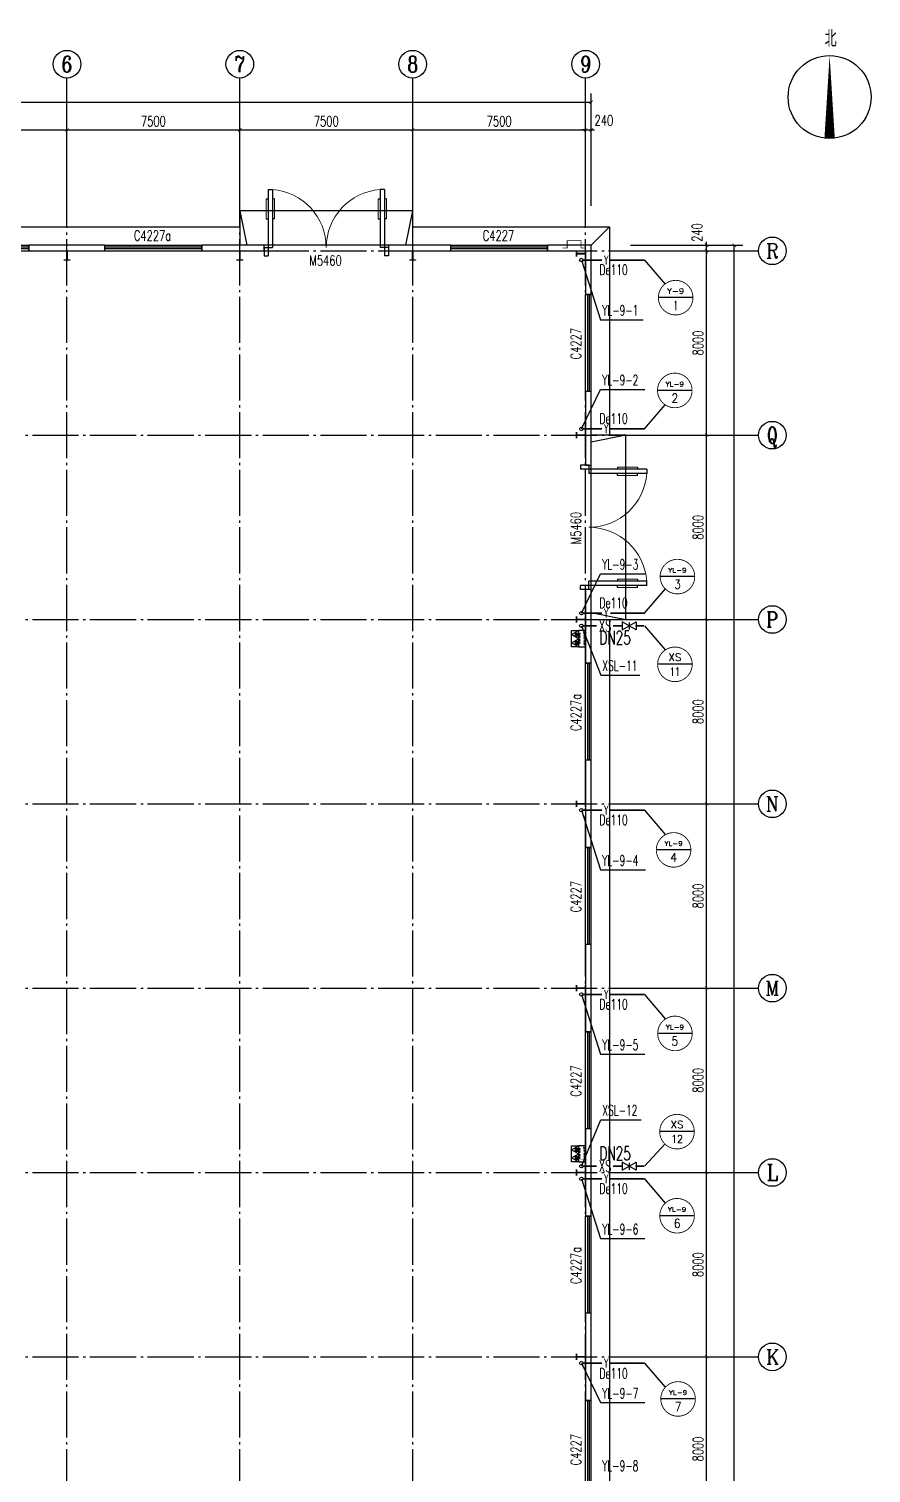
# Model space of a CAD drawing. Header units: millimetres. Extents: x 418304 to 847498, y 48187 to 111456.
# Drawn here: x 421367.5 to 421404.1, y 54682.3 to 54745 of the extents above; entities that cross this region are included whole.
import ezdxf
from ezdxf.enums import TextEntityAlignment as Align

# ---------------------------------------------------------------- set-up
doc = ezdxf.new("R2010")
doc.units = ezdxf.units.MM
doc.header["$LTSCALE"] = 1000
doc.linetypes.add('DOTE', pattern=[2.42, 2, -0.2, 0.02, -0.2])
for name, color, linetype in [('AXIS', 3, 'Continuous'), ('AXIS_TEXT', 7, 'Continuous'), ('COLUMN', 2, 'Continuous'), ('DIM_SYMB', 3, 'Continuous'), ('DIM_消防', 3, 'Continuous'), ('DIM_雨水', 3, 'Continuous'), ('DOTE', 8, 'DOTE'), ('EQUIP_消防', 7, 'Continuous'), ('PIPE-消防', 1, 'Continuous'), ('PIPE-雨水', 4, 'Continuous'), ('PUB_TEXT', 7, 'Continuous'), ('TEXT_消防', 7, 'Continuous'), ('TEXT_雨水', 7, 'Continuous'), ('TWT_TEXT', 7, 'Continuous'), ('VALVE_消防', 7, 'Continuous'), ('VPIPE-消防', 1, 'Continuous'), ('VPIPE-雨水', 4, 'Continuous'), ('WALL-PARAPET', 6, 'Continuous'), ('WINDOW', 4, 'Continuous'), ('WINDOW_TEXT', 7, 'Continuous')]:
    doc.layers.add(name, color=color, linetype=linetype)
doc.styles.add('_TCH_AXIS', font='COMPLEX', dxfattribs={"bigfont": 'GBCBIG'})
doc.styles.add('_TCH_DIM', font='SIMPLEX', dxfattribs={"bigfont": 'GBCBIG'})
doc.styles.add('_TCH_DIM_T3', font='SIMPLEX', dxfattribs={"width": 0.705882, "bigfont": 'GBCBIG'})
doc.styles.add('_TCH_WINDOW', font='SIMPLEX', dxfattribs={"height": 3.5, "bigfont": 'GBCBIG'})
doc.styles.add('_TWT_CIRCLE', font='COMPLEX', dxfattribs={"width": 1.1, "height": 3, "bigfont": 'HZTXT'})
doc.styles.add('_TWT_PIPEDN', font='SIMPLEX', dxfattribs={"width": 0.8, "height": 3, "bigfont": 'HZTXT'})
doc.styles.add('_TWT_PIPETEXT', font='SIMPLEX', dxfattribs={"width": 0.8, "height": 3.5, "bigfont": 'HZTXT'})
doc.styles.add('_TWT_SERIAL', font='COMPLEX', dxfattribs={"width": 0.8, "height": 3, "bigfont": 'HZTXT'})
doc.styles.add('COMPLEX', font='COMPLEX')
doc.dimstyles.new('_TCH_ARCH&&150', dxfattribs={"dimtxt": 446.25, "dimasz": 150, "dimexe": 375, "dimexo": 450, "dimgap": 150, "dimtad": 1, "dimdec": 0, "dimzin": 0, "dimdsep": 46, "dimtxsty": '_TCH_DIM_T3', "dimblk": 'ARCHTICK', "dimcen": 0.09, "dimclrt": 7, "dimazin": 2, "dimtfac": 1, "dimtdec": 0, "dimtix": 1, "dimtmove": 2, "dimatfit": 3, "dimfxl": 0, "dimtolj": 1, "dimtzin": 0, "dimarcsym": 0})

# ---------------------------------------------------------------- blocks, each defined once
blk = doc.blocks.new('A$C797E1D2B')
at = {"layer": 'COLUMN'}
h = blk.add_hatch(color=256, dxfattribs=at)
h.paths.add_polyline_path([(125, 400), (250, 400), (250, 388), (130, 388), (130, 200), (125, 200)])
h.paths.add_polyline_path([(0, 400), (125, 400), (125, 200), (120, 200), (120, 388), (0, 388)])
h.paths.add_polyline_path([(0, 12), (120, 12), (120, 200), (125, 200), (125, 0), (0, 0)])
h.paths.add_polyline_path([(125, 200), (130, 200), (130, 12), (250, 12), (250, 0), (125, 0)])
blk.add_lwpolyline([(250, 0), (250, 12), (130, 12), (130, 388), (250, 388), (250, 400), (0, 400), (0, 388), (120, 388), (120, 12), (0, 12), (0, 0)], close=True, dxfattribs=at)
blk = doc.blocks.new('消防软管卷盘')
blk.add_lwpolyline([(4963954, 151899), (4963954, 150312), (4964641, 150312), (4964641, 151899)], close=True)
for points, const_width in [([(4964134, 151704), (4964482, 151704)], 1), ([(4964134, 151566), (4964482, 151566)], 1), ([(4964134, 151428), (4964482, 151428)], 1), ([(4964134, 151290), (4964482, 151290)], 1), ([(4964134, 151152), (4964482, 151152)], 1), ([(4964134, 151014), (4964482, 151014)], 0.1), ([(4964134, 150876), (4964482, 150876)], 1), ([(4964134, 150738), (4964482, 150738)], 1), ([(4964150, 150600), (4964499, 150600)], 1), ([(4964150, 150462), (4964499, 150462)], 1)]:
    blk.add_lwpolyline(points, dxfattribs=dict(const_width=const_width))
for centre, start, end in [((4964134, 151636), 90, 270), ((4964134, 151360), 90, 270), ((4964134, 151084), 90, 270), ((4964134, 150808), 90, 270), ((4964482, 151498), 270, 90), ((4964482, 151222), 270, 90), ((4964482, 150946), 270, 90), ((4964499, 150670), 270, 90), ((4964150, 150532), 90, 270)]:
    blk.add_arc(centre, 69, start, end)
blk = doc.blocks.new('$TwtSys$00000546')
h = blk.add_hatch()
h.set_pattern_fill('ANSI31', color=256, scale=200, style=0)
h.set_pattern_definition([(45, (-38543.802, -6670.83), (-17.67767, 17.67767), [])])
h.paths.add_polyline_path([(-65, 174), (65, 174), (65, 44), (-65, 44)])
for points in [[(0, 344), (-198, 0), (198, 0)], [(-65, 174), (65, 174), (65, 44), (-65, 44)]]:
    blk.add_lwpolyline(points, close=True)
blk = doc.blocks.new('92623')
blk.add_lwpolyline([(8910066, 83014), (8909273, 83014), (8909273, 82670), (8910066, 82670)], close=True)
at = {"xscale": -0.5, "yscale": 0.5, "zscale": 0.5, "rotation": 89.99999999998747}
blk.add_blockref('消防软管卷盘', (8985223, 2565334), dxfattribs=at)
at = {"layer": 'EQUIP_消防', "color": 8, "rotation": 180}
for p in [(8909471, 83014), (8909868, 83014)]:
    blk.add_blockref('$TwtSys$00000546', p, dxfattribs=at)
blk = doc.blocks.new('$DorLib2D$00000011')
for p, q in [((-0.467, 0.471), (-0.467, -0.062)), ((-0.467, 0.471), (-0.433, 0.471)), ((-0.433, 0.471), (-0.433, 0.004)), ((0.433, 0.471), (0.433, 0.004)), ((0.467, 0.471), (0.433, 0.471)), ((0.467, 0.471), (0.467, -0.062)), ((-0.483, 0.396), (-0.467, 0.396)), ((-0.417, 0.396), (-0.433, 0.396)), ((0.417, 0.396), (0.433, 0.396)), ((0.483, 0.396), (0.467, 0.396)), ((-0.483, 0.235), (-0.467, 0.235)), ((-0.417, 0.235), (-0.433, 0.235)), ((0.417, 0.235), (0.433, 0.235)), ((0.483, 0.235), (0.467, 0.235)), ((-0.5, 0.004), (-0.433, 0.004)), ((-0.5, 0.004), (-0.5, -0.062)), ((0.5, 0.004), (0.433, 0.004)), ((0.5, 0.004), (0.5, -0.062)), ((-0.5, -0.062), (-0.467, -0.062)), ((0.5, -0.062), (0.467, -0.062))]:
    blk.add_line(p, q)
at = {"lineweight": 13}
for p, q in [((-0.483, 0.396), (-0.483, 0.235)), ((-0.417, 0.396), (-0.417, 0.235)), ((0.417, 0.396), (0.417, 0.235)), ((0.483, 0.396), (0.483, 0.235))]:
    blk.add_line(p, q, dxfattribs=at)
for centre, start, end in [((-0.467, 0.004), 0, 85.904), ((0.467, 0.004), 94.096, 180)]:
    blk.add_arc(centre, 0.467, start, end, dxfattribs=at)
blk = doc.blocks.new('$TCHSYS$WIN2D')
for p, q in [((-0.5, 0.5), (0.5, 0.5)), ((-0.5, 0.5), (-0.5, -0.5)), ((0.5, 0.5), (0.5, -0.5)), ((0.5, 0.167), (-0.5, 0.167)), ((0.5, -0.167), (-0.5, -0.167)), ((-0.5, -0.5), (0.5, -0.5))]:
    blk.add_line(p, q)
blk = doc.blocks.new('_AXISO')
blk.add_circle((0, 0), 0.5)
at = {"layer": 'AXIS_TEXT', "style": 'COMPLEX', "width": 1.041667}
blk.add_attdef('A', text='', height=0.56, dxfattribs=at).set_placement((-0.25, -0.28), (0.25, -0.28), align=Align.FIT)
blk = doc.blocks.new('_ArchTick')
at = {"color": 0, "linetype": 'ByBlock', "const_width": 0.15}
blk.add_lwpolyline([(-0.5, -0.5), (0.5, 0.5)], dxfattribs=at)
blk = doc.blocks.new('*D399')
at = {"layer": 'AXIS', "color": 0, "lineweight": -2}
for p, q in [((448672, 187548), (448672, 192423)), ((509152, 187548), (509152, 192423)), ((448672, 192048), (509152, 192048))]:
    blk.add_line(p, q, dxfattribs=at)
at = {"layer": 'Defpoints', "color": 0}
for p in [(509152, 192048), (448672, 187098), (509152, 187098)]:
    blk.add_point(p, dxfattribs=at)
at = {"layer": 'AXIS', "color": 0, "lineweight": -2, "xscale": 150, "yscale": 150, "zscale": 150, "rotation": 180}
blk.add_blockref('_ArchTick', (448672, 192048), dxfattribs=at)
at = {"layer": 'AXIS', "color": 0, "lineweight": -2, "xscale": 150, "yscale": 150, "zscale": 150}
blk.add_blockref('_ArchTick', (509152, 192048), dxfattribs=at)
at = {"layer": 'AXIS', "color": 7, "insert": (478912, 192421), "char_height": 446.2, "attachment_point": 5, "style": '_TCH_DIM_T3'}
blk.add_mtext('\\A1;60480', dxfattribs=at)
blk = doc.blocks.new('*D405')
at = {"layer": 'AXIS', "color": 0, "lineweight": -2}
for p, q in [((478912, 187548), (478912, 191223)), ((486412, 187548), (486412, 191223)), ((478912, 190848), (486412, 190848))]:
    blk.add_line(p, q, dxfattribs=at)
at = {"layer": 'Defpoints', "color": 0}
for p in [(486412, 190848), (478912, 187098), (486412, 187098)]:
    blk.add_point(p, dxfattribs=at)
at = {"layer": 'AXIS', "color": 0, "lineweight": -2, "xscale": 150, "yscale": 150, "zscale": 150, "rotation": 180}
blk.add_blockref('_ArchTick', (478912, 190848), dxfattribs=at)
at = {"layer": 'AXIS', "color": 0, "lineweight": -2, "xscale": 150, "yscale": 150, "zscale": 150}
blk.add_blockref('_ArchTick', (486412, 190848), dxfattribs=at)
at = {"layer": 'AXIS', "color": 7, "insert": (482662, 191221), "char_height": 446.2, "attachment_point": 5, "style": '_TCH_DIM_T3'}
blk.add_mtext('\\A1;7500', dxfattribs=at)
blk = doc.blocks.new('*D406')
at = {"layer": 'AXIS', "color": 0, "lineweight": -2}
for p, q in [((486412, 187548), (486412, 191223)), ((493912, 187548), (493912, 191223)), ((486412, 190848), (493912, 190848))]:
    blk.add_line(p, q, dxfattribs=at)
at = {"layer": 'Defpoints', "color": 0}
for p in [(493912, 190848), (486412, 187098), (493912, 187098)]:
    blk.add_point(p, dxfattribs=at)
at = {"layer": 'AXIS', "color": 0, "lineweight": -2, "xscale": 150, "yscale": 150, "zscale": 150, "rotation": 180}
blk.add_blockref('_ArchTick', (486412, 190848), dxfattribs=at)
at = {"layer": 'AXIS', "color": 0, "lineweight": -2, "xscale": 150, "yscale": 150, "zscale": 150}
blk.add_blockref('_ArchTick', (493912, 190848), dxfattribs=at)
at = {"layer": 'AXIS', "color": 7, "insert": (490162, 191221), "char_height": 446.2, "attachment_point": 5, "style": '_TCH_DIM_T3'}
blk.add_mtext('\\A1;7500', dxfattribs=at)
blk = doc.blocks.new('*D407')
at = {"layer": 'AXIS', "color": 0, "lineweight": -2}
for p, q in [((493912, 187548), (493912, 191223)), ((501412, 187548), (501412, 191223)), ((493912, 190848), (501412, 190848))]:
    blk.add_line(p, q, dxfattribs=at)
at = {"layer": 'Defpoints', "color": 0}
for p in [(501412, 190848), (493912, 187098), (501412, 187098)]:
    blk.add_point(p, dxfattribs=at)
at = {"layer": 'AXIS', "color": 0, "lineweight": -2, "xscale": 150, "yscale": 150, "zscale": 150, "rotation": 180}
blk.add_blockref('_ArchTick', (493912, 190848), dxfattribs=at)
at = {"layer": 'AXIS', "color": 0, "lineweight": -2, "xscale": 150, "yscale": 150, "zscale": 150}
blk.add_blockref('_ArchTick', (501412, 190848), dxfattribs=at)
at = {"layer": 'AXIS', "color": 7, "insert": (497662, 191221), "char_height": 446.2, "attachment_point": 5, "style": '_TCH_DIM_T3'}
blk.add_mtext('\\A1;7500', dxfattribs=at)
blk = doc.blocks.new('*D408')
at = {"layer": 'AXIS', "color": 0, "lineweight": -2}
for p, q in [((501412, 187548), (501412, 191223)), ((508912, 187548), (508912, 191223)), ((501412, 190848), (508912, 190848))]:
    blk.add_line(p, q, dxfattribs=at)
at = {"layer": 'Defpoints', "color": 0}
for p in [(508912, 190848), (501412, 187098), (508912, 187098)]:
    blk.add_point(p, dxfattribs=at)
at = {"layer": 'AXIS', "color": 0, "lineweight": -2, "xscale": 150, "yscale": 150, "zscale": 150, "rotation": 180}
blk.add_blockref('_ArchTick', (501412, 190848), dxfattribs=at)
at = {"layer": 'AXIS', "color": 0, "lineweight": -2, "xscale": 150, "yscale": 150, "zscale": 150}
blk.add_blockref('_ArchTick', (508912, 190848), dxfattribs=at)
at = {"layer": 'AXIS', "color": 7, "insert": (505162, 191221), "char_height": 446.2, "attachment_point": 5, "style": '_TCH_DIM_T3'}
blk.add_mtext('\\A1;7500', dxfattribs=at)
blk = doc.blocks.new('*D409')
at = {"layer": 'AXIS', "color": 0, "lineweight": -2}
for p, q in [((508912, 187548), (508912, 191223)), ((509152, 187548), (509152, 191223)), ((508912, 190848), (508762, 190848)), ((508912, 190848), (509152, 190848)), ((509152, 190848), (509302, 190848))]:
    blk.add_line(p, q, dxfattribs=at)
at = {"layer": 'Defpoints', "color": 0}
for p in [(509152, 190848), (508912, 187098), (509152, 187098)]:
    blk.add_point(p, dxfattribs=at)
at = {"layer": 'AXIS', "color": 0, "lineweight": -2, "xscale": 150, "yscale": 150, "zscale": 150}
blk.add_blockref('_ArchTick', (508912, 190848), dxfattribs=at)
at = {"layer": 'AXIS', "color": 0, "lineweight": -2, "xscale": 150, "yscale": 150, "zscale": 150, "rotation": 180}
blk.add_blockref('_ArchTick', (509152, 190848), dxfattribs=at)
at = {"layer": 'AXIS', "color": 7, "insert": (509707, 191260), "char_height": 446.2, "attachment_point": 5, "style": '_TCH_DIM_T3'}
blk.add_mtext('\\A1;240', dxfattribs=at)
blk = doc.blocks.new('*D428')
at = {"layer": 'AXIS', "color": 0, "lineweight": -2}
for p, q in [((510862, 185838), (515737, 185838)), ((515362, 65358), (515362, 185838)), ((510862, 65358), (515737, 65358))]:
    blk.add_line(p, q, dxfattribs=at)
at = {"layer": 'Defpoints', "color": 0}
for p in [(510412, 185838), (515362, 185838), (510412, 65358)]:
    blk.add_point(p, dxfattribs=at)
at = {"layer": 'AXIS', "color": 0, "lineweight": -2, "xscale": 150, "yscale": 150, "zscale": 150}
for p, rotation in [((515362, 185838), 90), ((515362, 65358), 270)]:
    blk.add_blockref('_ArchTick', p, dxfattribs=dict(at, rotation=rotation))
at = {"layer": 'AXIS', "color": 7, "insert": (514989, 125598), "char_height": 446.2, "attachment_point": 5, "rotation": 90, "style": '_TCH_DIM_T3'}
blk.add_mtext('\\A1;120480', dxfattribs=at)
blk = doc.blocks.new('*D438')
at = {"layer": 'AXIS', "color": 0, "lineweight": -2}
for p, q in [((510862, 137598), (514537, 137598)), ((514162, 129598), (514162, 137598)), ((510862, 129598), (514537, 129598))]:
    blk.add_line(p, q, dxfattribs=at)
at = {"layer": 'Defpoints', "color": 0}
for p in [(510412, 137598), (514162, 137598), (510412, 129598)]:
    blk.add_point(p, dxfattribs=at)
at = {"layer": 'AXIS', "color": 0, "lineweight": -2, "xscale": 150, "yscale": 150, "zscale": 150}
for p, rotation in [((514162, 137598), 90), ((514162, 129598), 270)]:
    blk.add_blockref('_ArchTick', p, dxfattribs=dict(at, rotation=rotation))
at = {"layer": 'AXIS', "color": 7, "insert": (513789, 133598), "char_height": 446.2, "attachment_point": 5, "rotation": 90, "style": '_TCH_DIM_T3'}
blk.add_mtext('\\A1;8000', dxfattribs=at)
blk = doc.blocks.new('*D439')
at = {"layer": 'AXIS', "color": 0, "lineweight": -2}
for p, q in [((510862, 145598), (514537, 145598)), ((514162, 137598), (514162, 145598)), ((510862, 137598), (514537, 137598))]:
    blk.add_line(p, q, dxfattribs=at)
at = {"layer": 'Defpoints', "color": 0}
for p in [(510412, 145598), (514162, 145598), (510412, 137598)]:
    blk.add_point(p, dxfattribs=at)
at = {"layer": 'AXIS', "color": 0, "lineweight": -2, "xscale": 150, "yscale": 150, "zscale": 150}
for p, rotation in [((514162, 145598), 90), ((514162, 137598), 270)]:
    blk.add_blockref('_ArchTick', p, dxfattribs=dict(at, rotation=rotation))
at = {"layer": 'AXIS', "color": 7, "insert": (513789, 141598), "char_height": 446.2, "attachment_point": 5, "rotation": 90, "style": '_TCH_DIM_T3'}
blk.add_mtext('\\A1;8000', dxfattribs=at)
blk = doc.blocks.new('*D440')
at = {"layer": 'AXIS', "color": 0, "lineweight": -2}
for p, q in [((510862, 153598), (514537, 153598)), ((514162, 145598), (514162, 153598)), ((510862, 145598), (514537, 145598))]:
    blk.add_line(p, q, dxfattribs=at)
at = {"layer": 'Defpoints', "color": 0}
for p in [(510412, 153598), (514162, 153598), (510412, 145598)]:
    blk.add_point(p, dxfattribs=at)
at = {"layer": 'AXIS', "color": 0, "lineweight": -2, "xscale": 150, "yscale": 150, "zscale": 150}
for p, rotation in [((514162, 153598), 90), ((514162, 145598), 270)]:
    blk.add_blockref('_ArchTick', p, dxfattribs=dict(at, rotation=rotation))
at = {"layer": 'AXIS', "color": 7, "insert": (513789, 149598), "char_height": 446.2, "attachment_point": 5, "rotation": 90, "style": '_TCH_DIM_T3'}
blk.add_mtext('\\A1;8000', dxfattribs=at)
blk = doc.blocks.new('*D441')
at = {"layer": 'AXIS', "color": 0, "lineweight": -2}
for p, q in [((510862, 161598), (514537, 161598)), ((514162, 153598), (514162, 161598)), ((510862, 153598), (514537, 153598))]:
    blk.add_line(p, q, dxfattribs=at)
at = {"layer": 'Defpoints', "color": 0}
for p in [(510412, 161598), (514162, 161598), (510412, 153598)]:
    blk.add_point(p, dxfattribs=at)
at = {"layer": 'AXIS', "color": 0, "lineweight": -2, "xscale": 150, "yscale": 150, "zscale": 150}
for p, rotation in [((514162, 161598), 90), ((514162, 153598), 270)]:
    blk.add_blockref('_ArchTick', p, dxfattribs=dict(at, rotation=rotation))
at = {"layer": 'AXIS', "color": 7, "insert": (513789, 157598), "char_height": 446.2, "attachment_point": 5, "rotation": 90, "style": '_TCH_DIM_T3'}
blk.add_mtext('\\A1;8000', dxfattribs=at)
blk = doc.blocks.new('*D442')
at = {"layer": 'AXIS', "color": 0, "lineweight": -2}
for p, q in [((510862, 169598), (514537, 169598)), ((514162, 161598), (514162, 169598)), ((510862, 161598), (514537, 161598))]:
    blk.add_line(p, q, dxfattribs=at)
at = {"layer": 'Defpoints', "color": 0}
for p in [(510412, 169598), (514162, 169598), (510412, 161598)]:
    blk.add_point(p, dxfattribs=at)
at = {"layer": 'AXIS', "color": 0, "lineweight": -2, "xscale": 150, "yscale": 150, "zscale": 150}
for p, rotation in [((514162, 169598), 90), ((514162, 161598), 270)]:
    blk.add_blockref('_ArchTick', p, dxfattribs=dict(at, rotation=rotation))
at = {"layer": 'AXIS', "color": 7, "insert": (513789, 165598), "char_height": 446.2, "attachment_point": 5, "rotation": 90, "style": '_TCH_DIM_T3'}
blk.add_mtext('\\A1;8000', dxfattribs=at)
blk = doc.blocks.new('*D443')
at = {"layer": 'AXIS', "color": 0, "lineweight": -2}
for p, q in [((510862, 177598), (514537, 177598)), ((514162, 169598), (514162, 177598)), ((510862, 169598), (514537, 169598))]:
    blk.add_line(p, q, dxfattribs=at)
at = {"layer": 'Defpoints', "color": 0}
for p in [(510412, 177598), (514162, 177598), (510412, 169598)]:
    blk.add_point(p, dxfattribs=at)
at = {"layer": 'AXIS', "color": 0, "lineweight": -2, "xscale": 150, "yscale": 150, "zscale": 150}
for p, rotation in [((514162, 177598), 90), ((514162, 169598), 270)]:
    blk.add_blockref('_ArchTick', p, dxfattribs=dict(at, rotation=rotation))
at = {"layer": 'AXIS', "color": 7, "insert": (513789, 173598), "char_height": 446.2, "attachment_point": 5, "rotation": 90, "style": '_TCH_DIM_T3'}
blk.add_mtext('\\A1;8000', dxfattribs=at)
blk = doc.blocks.new('*D444')
at = {"layer": 'AXIS', "color": 0, "lineweight": -2}
for p, q in [((510862, 185598), (514537, 185598)), ((514162, 177598), (514162, 185598)), ((510862, 177598), (514537, 177598))]:
    blk.add_line(p, q, dxfattribs=at)
at = {"layer": 'Defpoints', "color": 0}
for p in [(510412, 185598), (514162, 185598), (510412, 177598)]:
    blk.add_point(p, dxfattribs=at)
at = {"layer": 'AXIS', "color": 0, "lineweight": -2, "xscale": 150, "yscale": 150, "zscale": 150}
for p, rotation in [((514162, 185598), 90), ((514162, 177598), 270)]:
    blk.add_blockref('_ArchTick', p, dxfattribs=dict(at, rotation=rotation))
at = {"layer": 'AXIS', "color": 7, "insert": (513789, 181598), "char_height": 446.2, "attachment_point": 5, "rotation": 90, "style": '_TCH_DIM_T3'}
blk.add_mtext('\\A1;8000', dxfattribs=at)
blk = doc.blocks.new('*D445')
at = {"layer": 'AXIS', "color": 0, "lineweight": -2}
for p, q in [((510862, 185838), (514537, 185838)), ((510862, 185598), (514537, 185598)), ((514162, 185838), (514162, 185988)), ((514162, 185598), (514162, 185838)), ((514162, 185598), (514162, 185448))]:
    blk.add_line(p, q, dxfattribs=at)
at = {"layer": 'Defpoints', "color": 0}
for p in [(510412, 185838), (510412, 185598), (514162, 185838)]:
    blk.add_point(p, dxfattribs=at)
at = {"layer": 'AXIS', "color": 0, "lineweight": -2, "xscale": 150, "yscale": 150, "zscale": 150}
for p, rotation in [((514162, 185838), 270), ((514162, 185598), 90)]:
    blk.add_blockref('_ArchTick', p, dxfattribs=dict(at, rotation=rotation))
at = {"layer": 'AXIS', "color": 7, "insert": (513749, 186393), "char_height": 446.2, "attachment_point": 5, "rotation": 90, "style": '_TCH_DIM_T3'}
blk.add_mtext('\\A1;240', dxfattribs=at)
blk = doc.blocks.new('$VALVE$00000296')
for points in [[(-125, 72), (-125, -72), (125, 72), (125, -72), (-125, 72)], [(0, 60), (0, -64)]]:
    blk.add_lwpolyline(points)
for p in [(-125, 0), (125, 0)]:
    blk.add_point(p)
blk = doc.blocks.new('32555')
at = {"color": 8, "ltscale": 0.5}
for p, q in [((493911.7, 187337.8), (494211.7, 185837.8)), ((501111.7, 185837.8), (501411.7, 187337.8)), ((509151.7, 185837.8), (509951.7, 186637.8)), ((510651.7, 177597.8), (509151.7, 177297.8)), ((509151.7, 169897.8), (510651.7, 169597.8))]:
    blk.add_line(p, q, dxfattribs=at)
for points in [[(501411.7, 185837.8), (501411.7, 187337.8), (493911.7, 187337.8), (493911.7, 185837.8)], [(463911.7, 186637.8), (493911.7, 186637.8)], [(501411.7, 186637.8), (509951.7, 186637.8), (509951.7, 177597.8)], [(509151.7, 169597.8), (510651.7, 169597.8), (510651.7, 177597.8), (509151.7, 177597.8)], [(509951.7, 169597.8), (509951.7, 129597.8)]]:
    blk.add_lwpolyline(points, dxfattribs=at)
at = {"color": 8, "const_width": 30}
blk.add_lwpolyline([(508911.7, 185717.8), (508711.7, 185717.8), (508711.7, 186037.8), (508111.7, 186037.8), (508111.7, 185717.8), (507911.7, 185717.8)], dxfattribs=at)
at = {"layer": 'AXIS'}
for p, q in [((486411.7, 187097.8), (486411.7, 193097.8)), ((493911.7, 187097.8), (493911.7, 193097.8)), ((501411.7, 187097.8), (501411.7, 193097.8)), ((508911.7, 187097.8), (508911.7, 193097.8)), ((510411.7, 185597.8), (516411.7, 185597.8)), ((510411.7, 177597.8), (516411.7, 177597.8)), ((510411.7, 169597.8), (516411.7, 169597.8)), ((510411.7, 161597.8), (516411.7, 161597.8)), ((510411.7, 153597.8), (516411.7, 153597.8)), ((510411.7, 145597.8), (516411.7, 145597.8)), ((510411.7, 137597.8), (516411.7, 137597.8))]:
    blk.add_line(p, q, dxfattribs=at)
at = {"layer": 'DIM_SYMB'}
blk.add_lwpolyline([(519497.5, 190472.5, 450, 0, 0), (519497.5, 194072.5, 0, 0, 0)], format="xyseb", dxfattribs=at)
blk.add_circle((519497.5, 192272.5), 1800, dxfattribs=at)
at = {"layer": 'DIM_消防'}
for p, q in [((511468.9, 185197.6), (512360.3, 184149.1)), ((513568.5, 183565.6), (512068.5, 183565.6)), ((513530.7, 179538.9), (512030.7, 179538.9)), ((511468.9, 177872.6), (512360.3, 178921)), ((513646.4, 171459.5), (512146.4, 171459.5)), ((511468.9, 169872.6), (512360.3, 170921)), ((508728.5, 169323), (509566.4, 167188.2, 3000)), ((511468.9, 169323), (512360.3, 168274.5)), ((513536.2, 167652.1), (512036.2, 167652.1)), ((509566.4, 167188.2, 3000), (511259.1, 167188.2, 3000)), ((511468.9, 161322.6), (512360.3, 160274.1)), ((513479.2, 159599.2), (511979.2, 159599.2)), ((511468.9, 153322.6), (512360.3, 152274.1)), ((513538.1, 151633), (512038.1, 151633)), ((508728.5, 145873), (509566.4, 147890.6, 3000)), ((509566.4, 147890.6, 3000), (511325.5, 147890.6, 3000)), ((513627.6, 147370.8), (512127.6, 147370.8)), ((511468.9, 145873), (512360.3, 146837.7)), ((511468.9, 145322.6), (512360.3, 144274.1)), ((513630.4, 143721), (512130.4, 143721)), ((511468.9, 137323), (512360.3, 136274.5)), ((513672.9, 135770.5), (512172.9, 135770.5))]:
    blk.add_line(p, q, dxfattribs=at)
at = {"layer": 'DIM_消防', "const_width": 37.5}
for points in [[(513568.5, 183565.6, 1), (512068.5, 183565.6, 1)], [(513530.7, 179538.9, 1), (512030.7, 179538.9, 1)], [(513646.4, 171459.5, 1), (512146.4, 171459.5, 1)], [(513536.2, 167652.1, 1), (512036.2, 167652.1, 1)], [(513479.2, 159599.2, 1), (511979.2, 159599.2, 1)], [(513538.1, 151633, 1), (512038.1, 151633, 1)], [(513627.6, 147370.8, 1), (512127.6, 147370.8, 1)], [(513630.4, 143721, 1), (512130.4, 143721, 1)], [(513672.9, 135770.5, 1), (512172.9, 135770.5, 1)]]:
    blk.add_lwpolyline(points, format="xyb", close=True, dxfattribs=at)
at = {"layer": 'DIM_雨水'}
for p, q in [((508728.5, 185197.6), (509562.6, 182608.4)), ((509562.6, 182608.4), (511415.3, 182608.4)), ((508728.5, 177872.6), (509562.6, 179584.4)), ((509562.6, 179584.4), (511482.6, 179584.4)), ((508728.5, 169872.6), (509562.6, 171584.4)), ((509562.6, 171584.4), (511482.6, 171584.4)), ((508728.5, 161322.6), (509562.6, 158733.4)), ((509562.6, 158733.4), (511509.6, 158733.4)), ((508728.5, 153322.6), (509562.6, 150733.4)), ((509562.6, 150733.4), (511482.6, 150733.4)), ((508728.5, 145322.6), (509562.6, 142733.4)), ((509562.6, 142733.4), (511482.6, 142733.4)), ((508728.5, 137323), (509562.6, 135611.1)), ((509562.6, 135611.1), (511482.6, 135611.1))]:
    blk.add_line(p, q, dxfattribs=at)
at = {"layer": 'DOTE'}
for p, q in [((486411.7, 64097.8), (486411.7, 187097.8)), ((493911.7, 64097.8), (493911.7, 187097.8)), ((501411.7, 64097.8), (501411.7, 187097.8)), ((508911.7, 64097.8), (508911.7, 187097.8)), ((447411.7, 185597.8), (510411.7, 185597.8)), ((447411.7, 177597.8), (510411.7, 177597.8)), ((447411.7, 169597.8), (510411.7, 169597.8)), ((447411.7, 161597.8), (510411.7, 161597.8)), ((447411.7, 153597.8), (510411.7, 153597.8)), ((447411.7, 145597.8), (510411.7, 145597.8)), ((447411.7, 137597.8), (510411.7, 137597.8))]:
    blk.add_line(p, q, dxfattribs=at)
at = {"layer": 'PIPE-消防', "linetype": 'Continuous', "const_width": 70}
for points in [[(508828.5, 169323), (509387.5, 169323)], [(510105.6, 169323), (510500.4, 169323)], [(511100.4, 169323), (511452.2, 169323)], [(508828.5, 145873), (509387.5, 145873)], [(510105.6, 145873), (510500.4, 145873)], [(511100.4, 145873), (511452.2, 145873)]]:
    blk.add_lwpolyline(points, dxfattribs=at)
at = {"layer": 'PIPE-雨水', "linetype": 'Continuous', "ltscale": 0.75, "const_width": 75}
for points in [[(508803.5, 185197.6), (509622.1, 185197.6)], [(509989.3, 185197.6), (511468.9, 185197.6)], [(508803.5, 177872.6), (509622.1, 177872.6)], [(509989.3, 177872.6), (511468.9, 177872.6)], [(508803.5, 169872.6), (509622.1, 169872.6)], [(509989.3, 169872.6), (511468.9, 169872.6)], [(508803.5, 161322.6), (509622.1, 161322.6)], [(509989.3, 161322.6), (511468.9, 161322.6)], [(508803.5, 153322.6), (509622.1, 153322.6)], [(509989.3, 153322.6), (511468.9, 153322.6)], [(508803.5, 145322.6), (509622.1, 145322.6)], [(509989.3, 145322.6), (511468.9, 145322.6)], [(508803.5, 137323), (509622.1, 137323)], [(509989.3, 137323), (511468.9, 137323)]]:
    blk.add_lwpolyline(points, dxfattribs=at)
at = {"layer": 'VPIPE-消防', "linetype": 'Continuous'}
for centre in [(508728.5, 169323), (508728.5, 145873)]:
    blk.add_circle(centre, 75, dxfattribs=at)
at = {"layer": 'VPIPE-雨水', "linetype": 'Continuous'}
for centre in [(508728.5, 185197.6), (508728.5, 177872.6), (508728.5, 169872.6), (508728.5, 161322.6), (508728.5, 153322.6), (508728.5, 145322.6), (508728.5, 137323)]:
    blk.add_circle(centre, 75, dxfattribs=at)
at = {"layer": 'WALL-PARAPET'}
for p, q in [((488061.7, 185837.8), (484761.7, 185837.8)), ((484761.7, 185837.8), (484761.7, 185597.8)), ((484761.7, 185597.8), (488061.7, 185597.8)), ((488061.7, 185597.8), (488061.7, 185837.8)), ((494961.7, 185837.8), (492261.7, 185837.8)), ((492261.7, 185837.8), (492261.7, 185597.8)), ((492261.7, 185597.8), (494961.7, 185597.8)), ((494961.7, 185597.8), (494961.7, 185837.8)), ((503061.7, 185837.8), (500361.7, 185837.8)), ((500361.7, 185837.8), (500361.7, 185597.8)), ((500361.7, 185597.8), (503061.7, 185597.8)), ((503061.7, 185597.8), (503061.7, 185837.8)), ((509151.7, 185837.8), (507261.7, 185837.8)), ((507261.7, 185837.8), (507261.7, 185597.8)), ((507261.7, 185597.8), (508911.7, 185597.8)), ((508911.7, 185597.8), (508911.7, 183697.8)), ((509151.7, 183697.8), (509151.7, 185837.8)), ((508911.7, 183697.8), (509151.7, 183697.8)), ((509151.7, 179497.8), (508911.7, 179497.8)), ((508911.7, 179497.8), (508911.7, 176297.8)), ((509151.7, 176297.8), (509151.7, 179497.8)), ((508911.7, 176297.8), (509151.7, 176297.8)), ((509151.7, 170897.8), (508911.7, 170897.8)), ((508911.7, 170897.8), (508911.7, 167697.8)), ((509151.7, 167697.8), (509151.7, 170897.8)), ((508911.7, 167697.8), (509151.7, 167697.8)), ((509151.7, 163497.8), (508911.7, 163497.8)), ((508911.7, 163497.8), (508911.7, 159697.8)), ((509151.7, 159697.8), (509151.7, 163497.8)), ((508911.7, 159697.8), (509151.7, 159697.8)), ((509151.7, 155497.8), (508911.7, 155497.8)), ((508911.7, 155497.8), (508911.7, 151697.8)), ((509151.7, 151697.8), (509151.7, 155497.8)), ((508911.7, 151697.8), (509151.7, 151697.8)), ((509151.7, 147497.8), (508911.7, 147497.8)), ((508911.7, 147497.8), (508911.7, 143697.8)), ((509151.7, 143697.8), (509151.7, 147497.8)), ((508911.7, 143697.8), (509151.7, 143697.8)), ((509151.7, 139497.8), (508911.7, 139497.8)), ((508911.7, 139497.8), (508911.7, 135697.8)), ((509151.7, 135697.8), (509151.7, 139497.8)), ((508911.7, 135697.8), (509151.7, 135697.8))]:
    blk.add_line(p, q, dxfattribs=at)
at = {"layer": 'WINDOW'}
for p, q in [((500361.7, 185837.8), (494961.7, 185837.8)), ((509151.7, 170897.8), (509151.7, 176297.8))]:
    blk.add_line(p, q, dxfattribs=at)
at = {"xscale": -1}
for p in [(486536.7, 185197.8), (494036.7, 185197.8), (501536.7, 185197.8)]:
    blk.add_blockref('A$C797E1D2B', p, dxfattribs=at)
at = {"rotation": 270}
for p in [(508511.7, 185597.8), (508511.7, 177722.8), (508511.7, 169722.8), (508511.7, 161722.8), (508511.7, 153722.8), (508511.7, 145722.8), (508511.7, 137722.8)]:
    blk.add_blockref('A$C797E1D2B', p, dxfattribs=at)
at = {"xscale": -0.882, "yscale": 0.882, "zscale": 0.882, "rotation": 270}
for p in [(435390.7, -7689563.9), (435390.7, -7711917.6)]:
    blk.add_blockref('92623', p, dxfattribs=at)
at = {"layer": 'AXIS'}
ref = blk.add_blockref('_AXISO', (486411.7, 193697.8), dxfattribs=dict(at, xscale=1200, yscale=1200, zscale=1200))
ref.add_attrib('A', '6', dxfattribs={"layer": 'AXIS_TEXT', "height": 698.9, "style": '_TCH_AXIS'}).set_placement((486178.7, 193348.3), (486644.7, 193348.3), align=Align.FIT)
ref = blk.add_blockref('_AXISO', (493911.7, 193697.8), dxfattribs=dict(at, xscale=1200, yscale=1200, zscale=1200))
ref.add_attrib('A', '7', dxfattribs={"layer": 'AXIS_TEXT', "height": 698.9, "style": '_TCH_AXIS'}).set_placement((493678.7, 193348.3), (494144.7, 193348.3), align=Align.FIT)
ref = blk.add_blockref('_AXISO', (501411.7, 193697.8), dxfattribs=dict(at, xscale=1200, yscale=1200, zscale=1200))
ref.add_attrib('A', '8', dxfattribs={"layer": 'AXIS_TEXT', "height": 698.9, "style": '_TCH_AXIS'}).set_placement((501178.7, 193348.3), (501644.7, 193348.3), align=Align.FIT)
ref = blk.add_blockref('_AXISO', (508911.7, 193697.8), dxfattribs=dict(at, xscale=1200, yscale=1200, zscale=1200))
ref.add_attrib('A', '9', dxfattribs={"layer": 'AXIS_TEXT', "height": 698.9, "style": '_TCH_AXIS'}).set_placement((508678.7, 193348.3), (509144.7, 193348.3), align=Align.FIT)
ref = blk.add_blockref('_AXISO', (517011.7, 185597.8), dxfattribs=dict(at, xscale=1200, yscale=1200, zscale=1200))
ref.add_attrib('A', 'R', dxfattribs={"layer": 'AXIS_TEXT', "height": 637.8, "style": '_TCH_AXIS'}).set_placement((516738.4, 185278.9), (517285.1, 185278.9), align=Align.FIT)
ref = blk.add_blockref('_AXISO', (517011.7, 177597.8), dxfattribs=dict(at, xscale=1200, yscale=1200, zscale=1200))
ref.add_attrib('A', 'Q', dxfattribs={"layer": 'AXIS_TEXT', "height": 715.4, "style": '_TCH_AXIS', "width": 0.807692}).set_placement((516791.6, 177240.1), (517231.8, 177240.1), align=Align.FIT)
ref = blk.add_blockref('_AXISO', (517011.7, 169597.8), dxfattribs=dict(at, xscale=1200, yscale=1200, zscale=1200))
ref.add_attrib('A', 'P', dxfattribs={"layer": 'AXIS_TEXT', "height": 652.9, "style": '_TCH_AXIS'}).set_placement((516747.5, 169271.3), (517276, 169271.3), align=Align.FIT)
ref = blk.add_blockref('_AXISO', (517011.7, 161597.8), dxfattribs=dict(at, xscale=1200, yscale=1200, zscale=1200))
ref.add_attrib('A', 'N', dxfattribs={"layer": 'AXIS_TEXT', "height": 622.9, "style": '_TCH_AXIS'}).set_placement((516729.9, 161286.3), (517293.5, 161286.3), align=Align.FIT)
ref = blk.add_blockref('_AXISO', (517011.7, 153597.8), dxfattribs=dict(at, xscale=1200, yscale=1200, zscale=1200))
ref.add_attrib('A', 'M', dxfattribs={"layer": 'AXIS_TEXT', "height": 594, "style": '_TCH_AXIS'}).set_placement((516714.7, 153300.8), (517308.7, 153300.8), align=Align.FIT)
ref = blk.add_blockref('_AXISO', (517011.7, 145597.8), dxfattribs=dict(at, xscale=1200, yscale=1200, zscale=1200))
ref.add_attrib('A', 'L', dxfattribs={"layer": 'AXIS_TEXT', "height": 683.5, "style": '_TCH_AXIS'}).set_placement((516767.6, 145256), (517255.8, 145256), align=Align.FIT)
ref = blk.add_blockref('_AXISO', (517011.7, 137597.8), dxfattribs=dict(at, xscale=1200, yscale=1200, zscale=1200))
ref.add_attrib('A', 'K', dxfattribs={"layer": 'AXIS_TEXT', "height": 622.9, "style": '_TCH_AXIS'}).set_placement((516729.9, 137286.3), (517293.5, 137286.3), align=Align.FIT)
at = {"layer": 'VALVE_消防', "xscale": -2.4, "yscale": 2.4, "zscale": 2.4}
for p in [(510800.4, 169323), (510800.4, 145873)]:
    blk.add_blockref('$VALVE$00000296', p, dxfattribs=at)
at = {"layer": 'WINDOW'}
ref = blk.add_blockref('$DorLib2D$00000011', (497661.7, 185717.8), dxfattribs=dict(at, xscale=-5400, yscale=-5400, zscale=-5400, rotation=180))
ref.add_attrib('A', 'M5460', (496926.7, 184954.8), dxfattribs={"layer": 'WINDOW_TEXT', "height": 446.25, "style": '_TCH_WINDOW', "width": 0.705882})
ref = blk.add_blockref('$TCHSYS$WIN2D', (482661.7, 185717.8), dxfattribs=dict(at, xscale=-4200, yscale=240, zscale=-4200, rotation=180))
ref.add_attrib('A', 'C4227', (481949.2, 186034.5), dxfattribs={"layer": 'WINDOW_TEXT', "height": 446.25, "style": '_TCH_WINDOW', "width": 0.705882})
ref = blk.add_blockref('$TCHSYS$WIN2D', (490161.7, 185717.8), dxfattribs=dict(at, xscale=-4200, yscale=240, zscale=-4200, rotation=180))
ref.add_attrib('A', 'C4227a', (489314.2, 186034.5), dxfattribs={"layer": 'WINDOW_TEXT', "height": 446.25, "style": '_TCH_WINDOW', "width": 0.705882})
ref = blk.add_blockref('$TCHSYS$WIN2D', (505161.7, 185717.8), dxfattribs=dict(at, xscale=-4200, yscale=240, zscale=-4200, rotation=180))
ref.add_attrib('A', 'C4227', (504449.2, 186034.5), dxfattribs={"layer": 'WINDOW_TEXT', "height": 446.25, "style": '_TCH_WINDOW', "width": 0.705882})
ref = blk.add_blockref('$TCHSYS$WIN2D', (509031.7, 181597.8), dxfattribs=dict(at, xscale=4200, yscale=-240, zscale=4200, rotation=90))
ref.add_attrib('A', 'C4227', (508715, 180885.3), dxfattribs={"layer": 'WINDOW_TEXT', "height": 446.25, "rotation": 90, "style": '_TCH_WINDOW', "width": 0.705882})
ref = blk.add_blockref('$DorLib2D$00000011', (509031.7, 173597.8), dxfattribs=dict(at, xscale=-5400, yscale=-5400, zscale=-5400, rotation=90))
ref.add_attrib('A', 'M5460', (508715, 172862.8), dxfattribs={"layer": 'WINDOW_TEXT', "height": 446.25, "rotation": 90, "style": '_TCH_WINDOW', "width": 0.705882})
ref = blk.add_blockref('$TCHSYS$WIN2D', (509031.7, 165597.8), dxfattribs=dict(at, xscale=4200, yscale=-240, zscale=4200, rotation=90))
ref.add_attrib('A', 'C4227a', (508715, 164750.3), dxfattribs={"layer": 'WINDOW_TEXT', "height": 446.25, "rotation": 90, "style": '_TCH_WINDOW', "width": 0.705882})
ref = blk.add_blockref('$TCHSYS$WIN2D', (509031.7, 157597.8), dxfattribs=dict(at, xscale=4200, yscale=-240, zscale=4200, rotation=90))
ref.add_attrib('A', 'C4227', (508715, 156885.3), dxfattribs={"layer": 'WINDOW_TEXT', "height": 446.25, "rotation": 90, "style": '_TCH_WINDOW', "width": 0.705882})
ref = blk.add_blockref('$TCHSYS$WIN2D', (509031.7, 149597.8), dxfattribs=dict(at, xscale=4200, yscale=-240, zscale=4200, rotation=90))
ref.add_attrib('A', 'C4227', (508715, 148885.3), dxfattribs={"layer": 'WINDOW_TEXT', "height": 446.25, "rotation": 90, "style": '_TCH_WINDOW', "width": 0.705882})
ref = blk.add_blockref('$TCHSYS$WIN2D', (509031.7, 141597.8), dxfattribs=dict(at, xscale=4200, yscale=-240, zscale=4200, rotation=90))
ref.add_attrib('A', 'C4227a', (508715, 140750.3), dxfattribs={"layer": 'WINDOW_TEXT', "height": 446.25, "rotation": 90, "style": '_TCH_WINDOW', "width": 0.705882})
ref = blk.add_blockref('$TCHSYS$WIN2D', (509031.7, 133597.8), dxfattribs=dict(at, xscale=4200, yscale=-240, zscale=4200, rotation=90))
ref.add_attrib('A', 'C4227', (508715, 132885.3), dxfattribs={"layer": 'WINDOW_TEXT', "height": 446.25, "rotation": 90, "style": '_TCH_WINDOW', "width": 0.705882})
at = {"layer": 'DIM_消防', "color": 7, "style": '_TWT_CIRCLE'}
for s, height, p, p2 in [('Y-9', 232, (512447.8, 183733.6), (513189.1, 183733.6)), ('1', 400, (512724.2, 183028), (512912.8, 183028)), ('YL-9', 192.04, (512383.3, 179716.5), (513178, 179716.5)), ('2', 388.1, (512638.4, 179011.4), (512923, 179011.4)), ('YL-9', 192.04, (512499.1, 171637.1), (513293.8, 171637.1)), ('3', 388.1, (512754.1, 170932.1), (513038.7, 170932.1)), ('XS', 317.96, (512503, 167802.7), (513069.3, 167802.7)), ('11', 355.19, (512562.9, 167152.6), (513009.4, 167152.6)), ('YL-9', 192.04, (512331.9, 159776.9), (513126.5, 159776.9)), ('4', 382.3, (512569, 159076.8), (512889.4, 159076.8)), ('YL-9', 192.04, (512390.7, 151810.6), (513185.4, 151810.6)), ('5', 388.1, (512645.8, 151105.5), (512930.4, 151105.5)), ('XS', 317.96, (512594.4, 147521.5), (513160.7, 147521.5)), ('12', 336.64, (512621.9, 146886.8), (513133.2, 146886.8)), ('YL-9', 192.04, (512483.1, 143898.7), (513277.8, 143898.7)), ('6', 388.1, (512738.1, 143193.6), (513022.7, 143193.6)), ('YL-9', 192.04, (512525.5, 135948.2), (513320.2, 135948.2)), ('7', 388.1, (512780.6, 135243.1), (513065.2, 135243.1))]:
    blk.add_text(s, height=height, dxfattribs=at).set_placement(p, p2, align=Align.FIT)
at = {"layer": 'PUB_TEXT', "style": '_TCH_DIM'}
blk.add_text('北', height=723.4, dxfattribs=at).set_placement((519282, 194447.5))
at = {"layer": 'TEXT_消防', "style": '_TWT_PIPETEXT', "width": 0.64}
for p in [(509487.5, 169073), (509487.5, 145623)]:
    blk.add_text('XS', height=500, dxfattribs=at).set_placement(p)
at = {"layer": 'TEXT_消防', "linetype": 'Continuous', "style": '_TWT_PIPEDN', "width": 0.64}
for p in [(509507.1, 168510.5), (509507.1, 146126.6)]:
    blk.add_text('DN25', height=600, dxfattribs=at).set_placement(p)
at = {"layer": 'TEXT_雨水', "linetype": 'Continuous', "style": '_TWT_PIPEDN', "width": 0.64}
for p in [(509515.8, 184551.6), (509515.8, 178093.6), (509515.8, 170093.6), (509515.8, 160676.6), (509515.8, 152676.6), (509515.8, 144676.6), (509515.8, 136651.9)]:
    blk.add_text('De110', height=450, dxfattribs=at).set_placement(p)
at = {"layer": 'TEXT_雨水', "style": '_TWT_PIPETEXT', "width": 0.64}
for p in [(509714.3, 185010.1), (509714.3, 177685.1), (509714.3, 169685.1), (509714.3, 161135.1), (509714.3, 153135.1), (509714.3, 145135.1), (509714.3, 137135.5)]:
    blk.add_text('Y', height=375, dxfattribs=at).set_placement(p)
at = {"layer": 'TWT_TEXT', "style": '_TWT_SERIAL', "width": 0.64}
for s, p in [('YL-9-1', (509634.5, 182788.4)), ('YL-9-2', (509633.3, 179764.4)), ('YL-9-3', (509633.3, 171764.4)), ('XSL-11', (509643, 167368.2, 3000)), ('YL-9-4', (509632.9, 158913.4)), ('YL-9-5', (509633.3, 150913.4)), ('XSL-12', (509640.8, 148070.6, 3000)), ('YL-9-6', (509633.3, 142913.4)), ('YL-9-7', (509633.3, 135791.1)), ('YL-9-8', (509633.3, 132642.1))]:
    blk.add_text(s, height=450, dxfattribs=at).set_placement(p)
at = {"layer": 'AXIS'}
for p1, p2, distance, text, picture, middle in [((448671.7, 187097.8), (509151.7, 187097.8), 4950, '60480', '*D399', (478911.7, 192420.9)), ((478911.7, 187097.8), (486411.7, 187097.8), 3750, '7500', '*D405', (482661.7, 191220.9)), ((486411.7, 187097.8), (493911.7, 187097.8), 3750, '7500', '*D406', (490161.7, 191220.9)), ((493911.7, 187097.8), (501411.7, 187097.8), 3750, '7500', '*D407', (497661.7, 191220.9)), ((501411.7, 187097.8), (508911.7, 187097.8), 3750, '7500', '*D408', (505161.7, 191220.9)), ((510411.7, 65357.8), (510411.7, 185837.8), -4950, '120480', '*D428', (514988.6, 125597.8)), ((510411.7, 177597.8), (510411.7, 185597.8), -3750, '8000', '*D444', (513788.6, 181597.8)), ((510411.7, 169597.8), (510411.7, 177597.8), -3750, '8000', '*D443', (513788.6, 173597.8)), ((510411.7, 161597.8), (510411.7, 169597.8), -3750, '8000', '*D442', (513788.6, 165597.8)), ((510411.7, 153597.8), (510411.7, 161597.8), -3750, '8000', '*D441', (513788.6, 157597.8)), ((510411.7, 145597.8), (510411.7, 153597.8), -3750, '8000', '*D440', (513788.6, 149597.8)), ((510411.7, 137597.8), (510411.7, 145597.8), -3750, '8000', '*D439', (513788.6, 141597.8)), ((510411.7, 129597.8), (510411.7, 137597.8), -3750, '8000', '*D438', (513788.6, 133597.8))]:
    dim = blk.add_aligned_dim(p1=p1, p2=p2, distance=distance, text=text, dimstyle='_TCH_ARCH&&150', dxfattribs=at)
    dim.commit()
    dim.dimension.update_dxf_attribs({"geometry": picture, "text_midpoint": middle})
for base, p1, p2, angle, picture, middle in [((509151.7, 190847.8), (508911.7, 187097.8), (509151.7, 187097.8), 0, '*D409', (509706.7, 191260.3)), ((514161.7, 185837.8), (510411.7, 185597.8), (510411.7, 185837.8), 90, '*D445', (513749.2, 186392.8))]:
    dim = blk.add_linear_dim(base=base, p1=p1, p2=p2, angle=angle, text='240', dimstyle='_TCH_ARCH&&150', dxfattribs=at)
    dim.commit()
    dim.dimension.update_dxf_attribs({"geometry": picture, "text_midpoint": middle, "dimtype": 161})

msp = doc.modelspace()

# ---------------------------------------------------------------- block references
at = {"xscale": 0.001, "yscale": 0.001, "zscale": 0.001}
msp.add_blockref('32555', (420882.759, 54549.763), dxfattribs=at)

doc.saveas('drawing.dxf')
